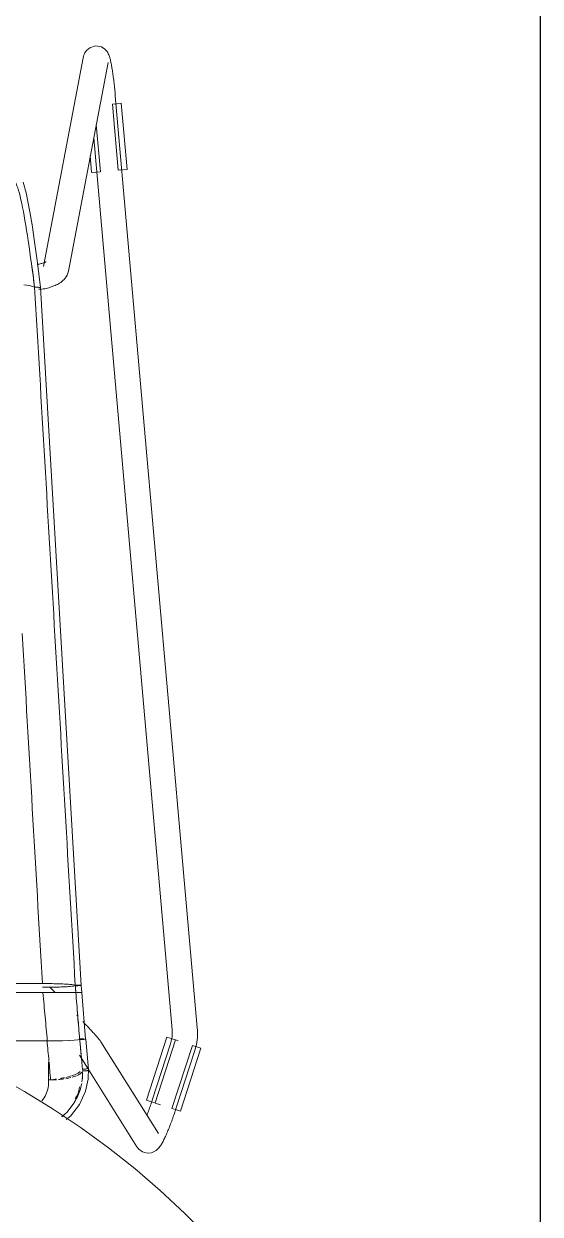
# Model space of a CAD drawing. Header units: millimetres. Extents: x 79795 to 317870, y -36033 to 97293.
# Drawn here: x 230493 to 230739, y 12592 to 13158 of the extents above; entities that cross this region are included whole.
import ezdxf

# ---------------------------------------------------------------- set-up
doc = ezdxf.new("R2010")
doc.units = ezdxf.units.MM
doc.header["$MEASUREMENT"] = 0
doc.layers.add('CSM-STL-XX-ZZ-M3-A-XXXX-00001_detached _19_04_21__rvt-1-Level 4$0$I-WALL', color=7, linetype='CONTINUOUS', lineweight=9)
doc.layers.add('I-FURN', color=8, linetype='CONTINUOUS', lineweight=9)

msp = doc.modelspace()

# ---------------------------------------------------------------- linework, layer by layer
at = {"layer": 'CSM-STL-XX-ZZ-M3-A-XXXX-00001_detached _19_04_21__rvt-1-Level 4$0$I-WALL', "lineweight": 30}
msp.add_line((230738.83, 13645.33), (230738.83, 9369.33), dxfattribs=at)
at = {"layer": 'I-FURN'}
for p, q in [((230524.81, 13147.02), (230527.56, 13147.86)), ((230527.56, 13147.86), (230530.32, 13147.37)), ((230521.67, 13142.27), (230502.85, 13042.97)), ((230521.76, 13142.68), (230521.67, 13142.27)), ((230521.89, 13143.2), (230521.76, 13142.68)), ((230522.11, 13143.82), (230521.89, 13143.2)), ((230522.48, 13144.62), (230522.11, 13143.82)), ((230523.23, 13145.7), (230522.48, 13144.62)), ((230524.81, 13147.02), (230523.23, 13145.7)), ((230530.32, 13147.37), (230531.97, 13146.33)), ((230531.97, 13146.33), (230532.83, 13145.42)), ((230532.83, 13145.42), (230533.31, 13144.72)), ((230533.31, 13144.72), (230533.61, 13144.16)), ((230533.61, 13144.16), (230533.82, 13143.69)), ((230533.82, 13143.69), (230533.99, 13143.26)), ((230533.99, 13143.26), (230534.14, 13142.85)), ((230534.14, 13142.85), (230534.26, 13142.46)), ((230534.26, 13142.46), (230534.38, 13142.06)), ((230534.38, 13142.06), (230534.48, 13141.66)), ((230514.65, 13040.74), (230533.46, 13140.03)), ((230534.48, 13141.66), (230534.59, 13141.25)), ((230534.59, 13141.25), (230534.69, 13140.82)), ((230534.69, 13140.82), (230534.79, 13140.38)), ((230534.79, 13140.38), (230534.88, 13139.92)), ((230534.88, 13139.92), (230534.98, 13139.44)), ((230534.98, 13139.44), (230535.07, 13138.94)), ((230535.07, 13138.94), (230535.17, 13138.43)), ((230535.17, 13138.43), (230535.26, 13137.9)), ((230535.26, 13137.9), (230535.35, 13137.35)), ((230535.35, 13137.35), (230535.45, 13136.78)), ((230535.45, 13136.78), (230535.54, 13136.19)), ((230535.54, 13136.19), (230535.63, 13135.59)), ((230535.63, 13135.59), (230535.72, 13134.97)), ((230535.72, 13134.97), (230535.81, 13134.33)), ((230535.81, 13134.33), (230535.9, 13133.69)), ((230535.9, 13133.69), (230535.99, 13133.02)), ((230535.99, 13133.02), (230536.07, 13132.35)), ((230536.07, 13132.35), (230536.16, 13131.66)), ((230536.16, 13131.66), (230536.24, 13130.96)), ((230536.24, 13130.96), (230536.33, 13130.25)), ((230536.33, 13130.25), (230536.41, 13129.53)), ((230536.41, 13129.53), (230536.49, 13128.81)), ((230536.49, 13128.81), (230536.56, 13128.07)), ((230536.56, 13128.07), (230536.64, 13127.33)), ((230536.64, 13127.33), (230536.72, 13126.59)), ((230536.72, 13126.59), (230536.79, 13125.84)), ((230536.79, 13125.84), (230536.86, 13125.09)), ((230536.86, 13125.09), (230536.93, 13124.34)), ((230535.52, 13120.2), (230538.28, 13088.79)), ((230535.65, 13120.21), (230537.71, 13120.4)), ((230536.93, 13124.34), (230536.94, 13124.18)), ((230575.89, 12680.86), (230536.94, 13124.18)), ((230537.71, 13120.4), (230539.75, 13120.57)), ((230539.75, 13120.57), (230542.51, 13089.16)), ((230529.83, 13088.05), (230527.86, 13110.53)), ((230526.65, 13104.16), (230563.93, 12679.81)), ((230524.91, 13095.57), (230525.6, 13087.68)), ((230527.65, 13087.86), (230525.6, 13087.68)), ((230529.71, 13088.04), (230527.65, 13087.86)), ((230540.47, 13088.98), (230538.41, 13088.8)), ((230542.51, 13089.16), (230540.47, 13088.98)), ((230494.52, 13078.03), (230493.12, 13083.03)), ((230496.33, 13069.01), (230494.52, 13078.03)), ((230497.36, 13062.7), (230496.33, 13069.01)), ((230498.54, 13054.68), (230497.36, 13062.7)), ((230499.9, 13044.75), (230498.54, 13054.68)), ((230500.31, 13044), (230499.81, 13043.9)), ((230501.45, 13032.89), (230499.9, 13044.75)), ((230500.78, 13044.1), (230500.31, 13044)), ((230501.22, 13044.2), (230500.78, 13044.1)), ((230501.64, 13044.31), (230501.22, 13044.2)), ((230502.04, 13044.42), (230501.64, 13044.31)), ((230502.4, 13044.53), (230502.04, 13044.42)), ((230502.74, 13044.63), (230502.4, 13044.53)), ((230503.04, 13044.74), (230502.74, 13044.63)), ((230503.31, 13044.84), (230503.04, 13044.74)), ((230503.54, 13044.94), (230503.31, 13044.84)), ((230503.74, 13045.02), (230503.54, 13044.94)), ((230503.89, 13045.1), (230503.74, 13045.02)), ((230503.98, 13045.15), (230503.89, 13045.1)), ((230504.05, 13045.19), (230503.98, 13045.15)), ((230504.07, 13045.2), (230504.05, 13045.19)), ((230514.65, 13040.74), (230514.39, 13039.75)), ((230509.4, 13034.44), (230508.85, 13034.17)), ((230509.93, 13034.73), (230509.4, 13034.44)), ((230510.47, 13035.05), (230509.93, 13034.73)), ((230511.01, 13035.41), (230510.47, 13035.05)), ((230511.54, 13035.81), (230511.01, 13035.41)), ((230512.07, 13036.26), (230511.54, 13035.81)), ((230512.59, 13036.78), (230512.07, 13036.26)), ((230513.1, 13037.38), (230512.59, 13036.78)), ((230513.59, 13038.07), (230513.1, 13037.38)), ((230514.02, 13038.86), (230513.59, 13038.07)), ((230514.39, 13039.75), (230514.02, 13038.86)), ((230495.94, 13033.85), (230493.44, 13034.16)), ((230493.48, 13034.16), (230495.94, 13033.85)), ((230497.68, 13033.48), (230495.94, 13033.85)), ((230495.95, 13033.85), (230497.68, 13033.48)), ((230498.59, 13033.08), (230497.68, 13033.48)), ((230497.68, 13033.48), (230498.59, 13033.08)), ((230499.06, 13033.1), (230498.59, 13033.08)), ((230498.59, 13033.08), (230499.06, 13033.1)), ((230499.55, 13033.1), (230499.06, 13033.1)), ((230499.06, 13033.1), (230499.56, 13033.1)), ((230500.05, 13033.1), (230499.55, 13033.1)), ((230499.56, 13033.1), (230500.05, 13033.1)), ((230500.5, 13033.07), (230500.05, 13033.1)), ((230500.05, 13033.1), (230500.51, 13033.07)), ((230500.89, 13033.04), (230500.5, 13033.07)), ((230500.51, 13033.07), (230500.89, 13033.04)), ((230500.54, 13032.71), (230500.91, 13032.75)), ((230500.92, 13032.75), (230500.54, 13032.71)), ((230501.35, 13031.99), (230500.64, 13031.87)), ((230501.19, 13033), (230500.89, 13033.04)), ((230500.89, 13033.04), (230501.19, 13033)), ((230500.91, 13032.75), (230501.2, 13032.79)), ((230501.21, 13032.79), (230500.92, 13032.75)), ((230502.04, 13032.11), (230501.35, 13031.99)), ((230501.39, 13032.84), (230501.45, 13032.89)), ((230501.45, 13032.89), (230501.39, 13032.84)), ((230501.45, 13032.89), (230520.74, 12700.98)), ((230502.72, 13032.25), (230502.04, 13032.11)), ((230503.39, 13032.39), (230502.72, 13032.25)), ((230504.05, 13032.54), (230503.39, 13032.39)), ((230504.69, 13032.7), (230504.05, 13032.54)), ((230505.32, 13032.88), (230504.69, 13032.7)), ((230505.94, 13033.06), (230505.32, 13032.88)), ((230506.54, 13033.25), (230505.94, 13033.06)), ((230507.13, 13033.46), (230506.54, 13033.25)), ((230507.71, 13033.68), (230507.13, 13033.46)), ((230508.29, 13033.91), (230507.71, 13033.68)), ((230508.85, 13034.17), (230508.29, 13033.91)), ((230502.29, 12701.88), (230339.69, 12701.88)), ((230339.69, 12701.88), (230502.29, 12701.88)), ((230506.07, 12701.85), (230502.29, 12701.88)), ((230508.35, 12697.57), (230505.78, 12700.24)), ((230509.64, 12701.77), (230506.07, 12701.85)), ((230506.08, 12700.12), (230509.63, 12700.2)), ((230509.63, 12700.2), (230512.75, 12700.32)), ((230512.77, 12701.65), (230509.64, 12701.77)), ((230512.75, 12700.32), (230515.25, 12700.48)), ((230515.27, 12701.49), (230512.77, 12701.65)), ((230515.25, 12700.48), (230517, 12700.67)), ((230517.02, 12701.29), (230515.27, 12701.49)), ((230517, 12700.67), (230517.9, 12700.88)), ((230517.91, 12701.08), (230517.02, 12701.29)), ((230517.9, 12700.88), (230518.37, 12700.88)), ((230518.38, 12701.09), (230517.91, 12701.08)), ((230518.37, 12700.88), (230518.87, 12700.87)), ((230518.87, 12701.09), (230518.38, 12701.09)), ((230519.36, 12701.09), (230518.87, 12701.09)), ((230518.87, 12700.87), (230519.36, 12700.88)), ((230519.81, 12701.08), (230519.36, 12701.09)), ((230519.36, 12700.88), (230519.81, 12700.89)), ((230520.2, 12701.06), (230519.81, 12701.08)), ((230519.81, 12700.89), (230520.19, 12700.91)), ((230520.19, 12700.91), (230520.48, 12700.93)), ((230520.49, 12701.04), (230520.2, 12701.06)), ((230520.48, 12700.93), (230520.67, 12700.96)), ((230520.68, 12701.01), (230520.49, 12701.04)), ((230520.67, 12700.96), (230520.74, 12700.98)), ((230520.74, 12700.98), (230520.68, 12701.01)), ((230521.01, 12697.63), (230520.75, 12700.98)), ((230502.55, 12697.56), (230368.92, 12697.56)), ((230368.92, 12697.56), (230502.55, 12697.56)), ((230502.4, 12700.09), (230506.08, 12700.12)), ((230506.34, 12697.56), (230502.55, 12697.56)), ((230502.55, 12697.56), (230506.34, 12697.56)), ((230506.34, 12697.69), (230509.9, 12697.68)), ((230509.9, 12697.68), (230506.34, 12697.69)), ((230509.91, 12697.57), (230506.34, 12697.56)), ((230506.34, 12697.56), (230509.91, 12697.57)), ((230513.04, 12697.58), (230509.91, 12697.57)), ((230509.91, 12697.57), (230513.04, 12697.58)), ((230513.02, 12697.67), (230515.52, 12697.66)), ((230515.53, 12697.66), (230513.03, 12697.67)), ((230515.54, 12697.59), (230513.04, 12697.58)), ((230513.04, 12697.58), (230515.54, 12697.59)), ((230515.52, 12697.66), (230517.27, 12697.65)), ((230517.28, 12697.65), (230515.53, 12697.66)), ((230515.54, 12697.59), (230517.29, 12697.6)), ((230517.29, 12697.6), (230515.55, 12697.59)), ((230518.18, 12697.62), (230517.29, 12697.6)), ((230517.29, 12697.6), (230518.18, 12697.62)), ((230518.17, 12697.63), (230518.64, 12697.63)), ((230518.64, 12697.63), (230518.17, 12697.63)), ((230518.65, 12697.62), (230518.18, 12697.62)), ((230518.18, 12697.62), (230518.65, 12697.62)), ((230518.64, 12697.63), (230519.14, 12697.63)), ((230519.14, 12697.63), (230518.64, 12697.63)), ((230519.14, 12697.62), (230518.65, 12697.62)), ((230518.65, 12697.62), (230519.15, 12697.62)), ((230519.14, 12697.63), (230519.63, 12697.63)), ((230519.63, 12697.63), (230519.14, 12697.63)), ((230519.63, 12697.62), (230519.14, 12697.62)), ((230519.15, 12697.62), (230519.64, 12697.62)), ((230519.63, 12697.63), (230520.08, 12697.63)), ((230520.08, 12697.63), (230519.63, 12697.63)), ((230520.09, 12697.62), (230519.63, 12697.62)), ((230519.64, 12697.62), (230520.09, 12697.62)), ((230520.08, 12697.63), (230520.46, 12697.63)), ((230520.47, 12697.63), (230520.08, 12697.63)), ((230520.47, 12697.62), (230520.09, 12697.62)), ((230520.09, 12697.62), (230520.47, 12697.62)), ((230520.46, 12697.63), (230520.76, 12697.63)), ((230520.76, 12697.63), (230520.47, 12697.63)), ((230520.76, 12697.62), (230520.47, 12697.62)), ((230520.47, 12697.62), (230520.76, 12697.62)), ((230520.76, 12697.63), (230520.95, 12697.63)), ((230520.95, 12697.63), (230520.76, 12697.63)), ((230520.95, 12697.62), (230520.76, 12697.62)), ((230520.76, 12697.62), (230520.95, 12697.62)), ((230520.95, 12697.63), (230521.01, 12697.63)), ((230521.01, 12697.63), (230520.95, 12697.62)), ((230520.95, 12697.62), (230521.02, 12697.63)), ((230521.02, 12697.63), (230520.95, 12697.63)), ((230521.02, 12697.63), (230522.84, 12675.42)), ((230519.11, 12686.38), (230518.63, 12686.89)), ((230521.93, 12683.41), (230521.47, 12683.9)), ((230522.37, 12682.93), (230521.93, 12683.41)), ((230522.82, 12682.46), (230522.37, 12682.93)), ((230523.25, 12682), (230522.82, 12682.46)), ((230523.67, 12681.55), (230523.25, 12682)), ((230524.08, 12681.1), (230523.67, 12681.55)), ((230524.49, 12680.67), (230524.08, 12681.1)), ((230524.88, 12680.24), (230524.49, 12680.67)), ((230525.26, 12679.83), (230524.88, 12680.24)), ((230525.63, 12679.43), (230525.26, 12679.83)), ((230525.98, 12679.04), (230525.63, 12679.43)), ((230526.33, 12678.66), (230525.98, 12679.04)), ((230526.66, 12678.3), (230526.33, 12678.66)), ((230526.97, 12677.94), (230526.66, 12678.3)), ((230527.27, 12677.61), (230526.97, 12677.94)), ((230527.56, 12677.29), (230527.27, 12677.61)), ((230563.93, 12679.81), (230563.98, 12679.15)), ((230563.99, 12677.83), (230563.95, 12677.16)), ((230563.98, 12679.15), (230564, 12678.49)), ((230564, 12678.49), (230563.99, 12677.83)), ((230575.89, 12680.82), (230575.89, 12680.86)), ((230575.97, 12679.68), (230575.89, 12680.82)), ((230576, 12678.53), (230575.97, 12679.68)), ((230575.98, 12677.39), (230576, 12678.53)), ((230444.38, 12674.59), (230504.5, 12674.59)), ((230504.5, 12674.59), (230444.38, 12674.59)), ((230504.5, 12674.59), (230508.26, 12674.62)), ((230508.26, 12674.62), (230504.62, 12674.59)), ((230511.79, 12674.69), (230508.35, 12674.62)), ((230508.36, 12674.62), (230511.79, 12674.69)), ((230511.79, 12674.69), (230514.89, 12674.81)), ((230514.89, 12674.81), (230511.86, 12674.7)), ((230514.89, 12674.81), (230517.37, 12674.96)), ((230517.37, 12674.96), (230514.93, 12674.81)), ((230517.37, 12674.96), (230519.1, 12675.14)), ((230519.1, 12675.14), (230517.39, 12674.96)), ((230519.1, 12675.14), (230520, 12675.33)), ((230519.99, 12675.33), (230519.11, 12675.14)), ((230520.46, 12675.32), (230519.99, 12675.33)), ((230520, 12675.33), (230520.47, 12675.32)), ((230520.48, 12675.53), (230520.01, 12675.52)), ((230520.01, 12675.52), (230520.48, 12675.53)), ((230520.96, 12675.32), (230520.46, 12675.32)), ((230520.47, 12675.32), (230520.96, 12675.32)), ((230520.98, 12675.53), (230520.48, 12675.53)), ((230520.48, 12675.53), (230520.97, 12675.53)), ((230520.96, 12675.32), (230521.45, 12675.33)), ((230521.45, 12675.33), (230520.96, 12675.32)), ((230520.97, 12675.53), (230521.47, 12675.52)), ((230521.47, 12675.52), (230520.98, 12675.53)), ((230521.45, 12675.33), (230521.91, 12675.34)), ((230521.9, 12675.34), (230521.45, 12675.33)), ((230521.92, 12675.51), (230521.47, 12675.52)), ((230521.47, 12675.52), (230521.92, 12675.51)), ((230522.29, 12675.35), (230521.9, 12675.34)), ((230521.91, 12675.34), (230522.29, 12675.35)), ((230522.29, 12675.35), (230522.59, 12675.37)), ((230522.58, 12675.37), (230522.29, 12675.35)), ((230522.59, 12675.47), (230522.3, 12675.5)), ((230522.3, 12675.5), (230522.59, 12675.47)), ((230522.78, 12675.45), (230522.59, 12675.47)), ((230522.59, 12675.47), (230522.78, 12675.45)), ((230522.59, 12675.37), (230522.78, 12675.4)), ((230522.84, 12675.42), (230522.77, 12675.4)), ((230522.85, 12675.42), (230522.78, 12675.45)), ((230522.78, 12675.45), (230522.84, 12675.42)), ((230522.78, 12675.4), (230522.85, 12675.42)), ((230522.85, 12675.42), (230524.27, 12660.93)), ((230527.83, 12676.98), (230527.56, 12677.29)), ((230528.09, 12676.68), (230527.83, 12676.98)), ((230528.33, 12676.4), (230528.09, 12676.68)), ((230528.56, 12676.14), (230528.33, 12676.4)), ((230528.78, 12675.88), (230528.56, 12676.14)), ((230528.98, 12675.64), (230528.78, 12675.88)), ((230529.17, 12675.41), (230528.98, 12675.64)), ((230529.35, 12675.19), (230529.17, 12675.41)), ((230529.52, 12674.97), (230529.35, 12675.19)), ((230529.7, 12674.74), (230529.52, 12674.97)), ((230529.88, 12674.48), (230529.7, 12674.74)), ((230530.09, 12674.16), (230529.88, 12674.48)), ((230557.4, 12630.57), (230530.09, 12674.16)), ((230561.45, 12676.39), (230551.76, 12646.39)), ((230563.19, 12673.25), (230554.48, 12646.43)), ((230555.8, 12645.08), (230565.49, 12675.09)), ((230561.45, 12676.39), (230563.4, 12675.76)), ((230563.2, 12673.27), (230563.19, 12673.25)), ((230563.39, 12673.91), (230563.2, 12673.27)), ((230563.55, 12674.55), (230563.39, 12673.91)), ((230563.4, 12675.76), (230565.37, 12675.13)), ((230563.69, 12675.2), (230563.55, 12674.55)), ((230563.81, 12675.85), (230563.69, 12675.2)), ((230563.89, 12676.51), (230563.81, 12675.85)), ((230573.56, 12672.48), (230563.87, 12642.48)), ((230563.95, 12677.16), (230563.89, 12676.51)), ((230565.59, 12675.06), (230566.75, 12674.68)), ((230573.68, 12672.44), (230575.65, 12671.81)), ((230575.22, 12671.74), (230575.46, 12672.86)), ((230575.46, 12672.86), (230575.66, 12673.98)), ((230575.66, 12673.98), (230575.81, 12675.12)), ((230575.81, 12675.12), (230575.92, 12676.25)), ((230575.92, 12676.25), (230575.98, 12677.39)), ((230519.92, 12667.79), (230523.96, 12661.34)), ((230565.89, 12642.73), (230574.6, 12669.54)), ((230577.6, 12671.18), (230567.91, 12641.17)), ((230574.6, 12669.54), (230574.93, 12670.64)), ((230574.93, 12670.64), (230575.22, 12671.74)), ((230575.65, 12671.81), (230577.6, 12671.18)), ((230505.2, 12654.8), (230505.2, 12664.55)), ((230524.06, 12656.37), (230524.14, 12661.83)), ((230524.2, 12660.97), (230547.23, 12624.2)), ((230493.83, 12650.54), (230479.87, 12658.36)), ((230506.19, 12656.04), (230505.15, 12656.04)), ((230522.84, 12650.72), (230524.06, 12656.37)), ((230507.46, 12642.16), (230493.83, 12650.54)), ((230519.94, 12644.4), (230522.84, 12650.72)), ((230513.87, 12640.54), (230517.37, 12645.11)), ((230515.61, 12638.87), (230519.94, 12644.4)), ((230517.37, 12645.11), (230519.28, 12648.8)), ((230553.71, 12645.76), (230551.76, 12646.39)), ((230553.44, 12643.36), (230553.68, 12644.04)), ((230553.68, 12644.04), (230553.91, 12644.72)), ((230555.68, 12645.12), (230553.71, 12645.76)), ((230553.91, 12644.72), (230554.14, 12645.41)), ((230554.14, 12645.41), (230554.37, 12646.11)), ((230554.37, 12646.11), (230554.48, 12646.43)), ((230555.9, 12645.05), (230558.38, 12644.25)), ((230520.74, 12633.25), (230507.46, 12642.16)), ((230511.53, 12638.58), (230513.87, 12640.54)), ((230513.55, 12637.23), (230515.61, 12638.87)), ((230552.04, 12639.46), (230552.27, 12640.08)), ((230552.27, 12640.08), (230552.5, 12640.72)), ((230552.5, 12640.72), (230552.74, 12641.36)), ((230552.74, 12641.36), (230552.97, 12642.02)), ((230552.97, 12642.02), (230553.21, 12642.69)), ((230553.21, 12642.69), (230553.44, 12643.36)), ((230565.96, 12641.8), (230563.99, 12642.44)), ((230563.99, 12637.19), (230564.24, 12637.89)), ((230564.24, 12637.89), (230564.5, 12638.61)), ((230564.5, 12638.61), (230564.75, 12639.33)), ((230564.75, 12639.33), (230565, 12640.06)), ((230565, 12640.06), (230565.25, 12640.79)), ((230565.25, 12640.79), (230565.5, 12641.53)), ((230565.5, 12641.53), (230565.74, 12642.27)), ((230565.74, 12642.27), (230565.89, 12642.73)), ((230567.91, 12641.17), (230565.96, 12641.8)), ((230533.66, 12623.81), (230520.74, 12633.25)), ((230561.97, 12631.93), (230562.21, 12632.54)), ((230562.21, 12632.54), (230562.47, 12633.16)), ((230562.47, 12633.16), (230562.72, 12633.8)), ((230562.72, 12633.8), (230562.97, 12634.46)), ((230562.97, 12634.46), (230563.23, 12635.12)), ((230563.23, 12635.12), (230563.48, 12635.8)), ((230563.48, 12635.8), (230563.73, 12636.49)), ((230563.73, 12636.49), (230563.99, 12637.19)), ((230559.37, 12626.32), (230559.6, 12626.75)), ((230559.6, 12626.75), (230559.82, 12627.19)), ((230559.82, 12627.19), (230560.05, 12627.64)), ((230560.05, 12627.64), (230560.29, 12628.12)), ((230560.29, 12628.12), (230560.52, 12628.61)), ((230560.52, 12628.61), (230560.75, 12629.12)), ((230560.75, 12629.12), (230560.99, 12629.65)), ((230560.99, 12629.65), (230561.23, 12630.19)), ((230561.23, 12630.19), (230561.47, 12630.75)), ((230561.47, 12630.75), (230561.72, 12631.33)), ((230561.72, 12631.33), (230561.97, 12631.93)), ((230546.2, 12613.87), (230533.66, 12623.81)), ((230548.12, 12623.08), (230547.23, 12624.2)), ((230548.12, 12623.08), (230549.86, 12621.86)), ((230549.86, 12621.86), (230552.08, 12621.27)), ((230552.08, 12621.27), (230554.06, 12621.44)), ((230554.06, 12621.44), (230555.44, 12621.96)), ((230555.44, 12621.96), (230556.35, 12622.53)), ((230556.35, 12622.53), (230556.98, 12623.05)), ((230556.98, 12623.05), (230557.44, 12623.51)), ((230557.44, 12623.51), (230557.81, 12623.94)), ((230557.81, 12623.94), (230558.13, 12624.34)), ((230558.13, 12624.34), (230558.4, 12624.73)), ((230558.4, 12624.73), (230558.66, 12625.12)), ((230558.66, 12625.12), (230558.9, 12625.51)), ((230558.9, 12625.51), (230559.14, 12625.91)), ((230559.14, 12625.91), (230559.37, 12626.32)), ((230558.32, 12603.43), (230546.2, 12613.87)), ((230570.02, 12592.52), (230558.32, 12603.43)), ((230581.27, 12581.14), (230570.02, 12592.52))]:
    msp.add_line(p, q, dxfattribs=at)
for points, knots in [([(230488.22, 13084.38), (230488.63, 13084.18), (230490.05, 13082.58), (230492.49, 13074.28), (230495.54, 13055.84), (230497.57, 13040.63), (230498.59, 13033.08)], [0.1500589, 0.1500589, 0.1500589, 0.1500589, 0.25, 0.5, 0.75, 1, 1, 1, 1]), ([(230502.29, 12701.88), (230503.56, 12701.88), (230506.11, 12701.86), (230509.72, 12701.78), (230512.88, 12701.66), (230516.24, 12701.44), (230517.63, 12701.23), (230517.91, 12701.08)], [-1, -1, -1, -1, -0.833333, -0.666667, -0.5, -0.333333, 0, 0, 0, 0]), ([(230517.9, 12700.88), (230517.61, 12700.74), (230516.22, 12700.53), (230512.87, 12700.31), (230509.71, 12700.19), (230506.15, 12700.11), (230503.64, 12700.09), (230502.4, 12700.09)], [-1, -1, -1, -1, -0.6666667, -0.5, -0.3333333, -0.1666667, -0.003964, -0.003964, -0.003964, -0.003964]), ([(230520.75, 12700.98), (230520.75, 12700.97), (230520.61, 12700.94), (230520.21, 12700.91), (230519.82, 12700.89), (230519.37, 12700.88), (230518.87, 12700.87), (230518.37, 12700.87), (230518.05, 12700.88), (230517.9, 12700.88)], [-0.5, -0.5, -0.5, -0.5, -0.375, -0.3125, -0.25, -0.1875, -0.125, -0.0625, 0, 0, 0, 0]), ([(230517.91, 12701.08), (230518.13, 12701.09), (230518.62, 12701.1), (230519.26, 12701.09), (230519.72, 12701.08), (230520.13, 12701.07), (230520.58, 12701.04), (230520.75, 12701), (230520.75, 12700.98)], [-1, -1, -1, -1, -0.90625, -0.8125, -0.765625, -0.71875, -0.625, -0.501507, -0.501507, -0.501507, -0.501507]), ([(230519.46, 12682.05), (230519.34, 12683.55), (230518.91, 12688.74), (230518.48, 12693.94), (230518.17, 12697.63)], [0.2955287, 0.2955287, 0.2955287, 0.2955287, 0.5, 1, 1, 1, 1]), ([(230521.33, 12661.11), (230521.55, 12661.1), (230522.04, 12661.11), (230522.79, 12661.19), (230523.46, 12661.34), (230523.89, 12661.52), (230524.04, 12661.64), (230524.08, 12661.68)], [-1, -1, -1, -1, -0.90625, -0.8125, -0.71875, -0.625, -0.5625, -0.5625, -0.5625, -0.5625]), ([(230524.22, 12660.78), (230524.2, 12660.76), (230524.16, 12660.71), (230524.05, 12660.64), (230523.86, 12660.54), (230523.54, 12660.44), (230523.14, 12660.36), (230522.78, 12660.33), (230522.41, 12660.31), (230521.96, 12660.32), (230521.61, 12660.35), (230521.43, 12660.38)], [0.5555556, 0.5555556, 0.5555556, 0.5555556, 0.5833333, 0.6180556, 0.6527778, 0.7222222, 0.7916667, 0.8263889, 0.8611111, 0.9305556, 1, 1, 1, 1]), ([(230505.15, 12656.04), (230505.36, 12653.66), (230504.73, 12650.05), (230502.8, 12647.06), (230502.04, 12646.15)], [0, 0, 0, 0, 0.3333333, 0.5, 0.5, 0.5, 0.5]), ([(230521.43, 12660.38), (230521.28, 12659.98), (230520.72, 12659.24), (230519.59, 12658.54), (230518.91, 12658.22)], [0, 0, 0, 0, 0.1666667, 0.3309695, 0.3309695, 0.3309695, 0.3309695]), ([(230520.95, 12654.32), (230520.52, 12652.02), (230519.49, 12648.76), (230517.77, 12645.84), (230517.18, 12644.97)], [0.1634809, 0.1634809, 0.1634809, 0.1634809, 0.3333333, 0.408557, 0.408557, 0.408557, 0.408557]), ([(230517.9, 12647.04), (230518.24, 12647.62), (230519.26, 12649.48), (230519.76, 12651.46), (230519.98, 12652.83)], [0.6175454, 0.6175454, 0.6175454, 0.6175454, 0.6666667, 0.7702374, 0.7702374, 0.7702374, 0.7702374])]:
    msp.add_open_spline(points, degree=3, knots=knots, dxfattribs=at)
for points in [[(230497.39, 13042.45), (230497.78, 13039.35), (230498.18, 13036.22), (230498.57, 13033.09)], [(230517.91, 12701.08), (230514.69, 12756.49), (230508.25, 12867.25), (230501.81, 12977.85), (230498.59, 13033.08)], [(230492.7, 12868.37), (230495.9, 12812.91), (230499.09, 12757.4), (230502.29, 12701.88)], [(230517.9, 12700.88), (230517.95, 12700.34), (230518.04, 12699.26), (230518.13, 12698.17), (230518.17, 12697.63)], [(230517.91, 12701.08), (230517.95, 12700.51), (230518.04, 12699.35), (230518.13, 12698.2), (230518.18, 12697.62)], [(230502.55, 12697.56), (230502.9, 12693.73), (230503.24, 12689.9), (230503.58, 12686.07)], [(230519.99, 12675.33), (230519.69, 12679.04), (230519.08, 12686.46), (230518.48, 12693.9), (230518.18, 12697.62)], [(230503.58, 12686.07), (230503.93, 12682.24), (230504.27, 12678.42), (230504.62, 12674.59)], [(230504.5, 12674.59), (230504.8, 12671.46), (230505.39, 12665.21), (230505.93, 12659.07), (230506.19, 12656.04)], [(230520, 12675.33), (230520.23, 12672.81), (230520.71, 12667.77), (230521.19, 12662.82), (230521.43, 12660.38)], [(230520.03, 12675.33), (230520.25, 12673.02), (230520.48, 12670.71), (230520.71, 12668.43)], [(230505.15, 12656.05), (230505.19, 12655.54), (230505.21, 12655.03), (230505.2, 12654.52)], [(230508.98, 12656.14), (230508.07, 12656.08), (230507.14, 12656.05), (230506.19, 12656.04)], [(230507.61, 12656.28), (230508.09, 12656.33), (230508.56, 12656.39), (230509.02, 12656.46)], [(230512.55, 12656.51), (230511.7, 12656.39), (230510.82, 12656.27), (230509.91, 12656.21)], [(230510.72, 12656.72), (230511.4, 12656.84), (230512.06, 12656.97), (230512.72, 12657.11)], [(230513.38, 12657.26), (230514.3, 12657.47), (230515.25, 12657.7), (230516.1, 12657.95)], [(230515.78, 12657.14), (230515.04, 12656.95), (230514.23, 12656.79), (230513.4, 12656.64)], [(230516.42, 12658.1), (230517.23, 12658.37), (230518.04, 12658.65), (230518.6, 12658.95)], [(230518.43, 12658.01), (230517.84, 12657.76), (230517.18, 12657.53), (230516.45, 12657.32)], [(230518.84, 12659.06), (230519.48, 12659.38), (230519.88, 12659.7), (230520.21, 12660.02)], [(230521.4, 12658.84), (230521.38, 12657.58), (230521.29, 12656.32), (230521.1, 12655.08)], [(230521.2, 12656.87), (230521.31, 12657.75), (230521.33, 12658.65), (230521.33, 12659.55)], [(230512.93, 12639.71), (230512.5, 12639.3), (230512.05, 12638.91), (230511.59, 12638.53)]]:
    msp.add_open_spline(points, degree=3, dxfattribs=at)

doc.saveas('drawing.dxf')
